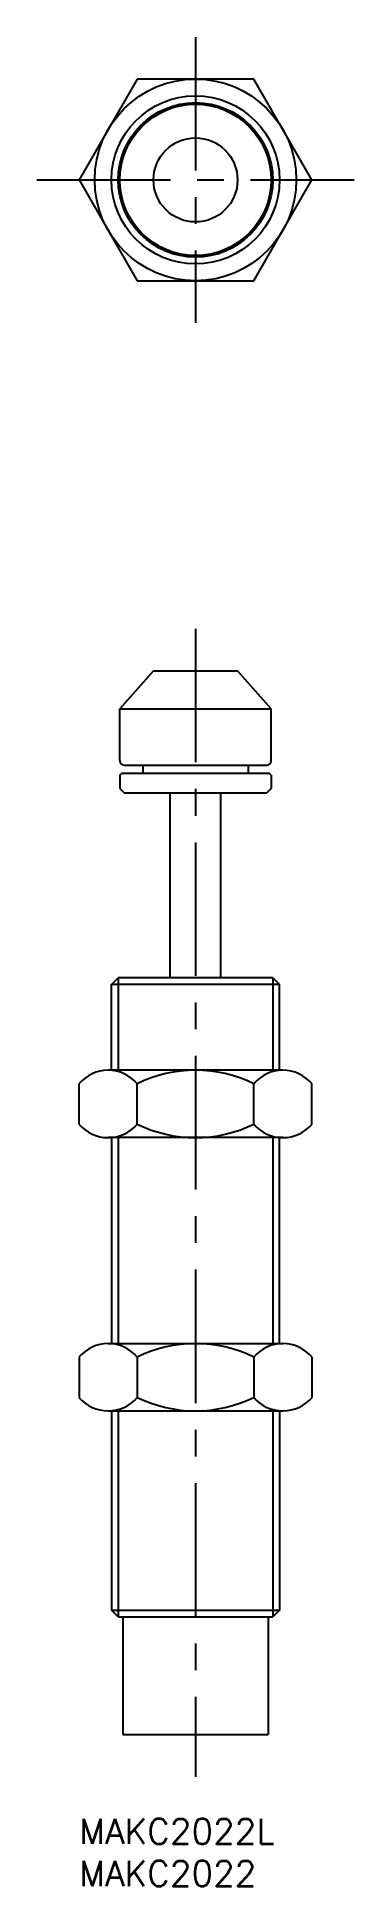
# Model space of a CAD drawing. Extents: x -5 to 33, y -8 to 212.
import ezdxf

# ---------------------------------------------------------------- set-up
doc = ezdxf.new("R2010")
doc.units = 0
doc.header["$LTSCALE"] = 0.5
doc.linetypes.add('CENTER', pattern=[50.8, 31.75, -6.35, 6.35, -6.35])
for name, color, linetype in [('MSM_CENTER', 1, 'CENTER'), ('MSM_CONTINUOUS', 7, 'CONTINUOUS'), ('MSM_DIMENSION', 2, 'CONTINUOUS'), ('MSM_NARROW', 5, 'CONTINUOUS'), ('MSM_PART_NUMBER', 7, 'CONTINUOUS')]:
    doc.layers.add(name, color=color, linetype=linetype)
doc.styles.get("Standard").update_dxf_attribs({"font": 'txt.shx', "height": 3, "bigfont": 'bigfont.shx'})

# ---------------------------------------------------------------- blocks, each defined once
blk = doc.blocks.new('*U8')
at = {"layer": 'MSM_PART_NUMBER'}
blk.add_text('MAKC2022L', height=3, dxfattribs=at).set_placement((0, -3))
blk = doc.blocks.new('*U9')
at = {"layer": 'MSM_PART_NUMBER'}
blk.add_text('MAKC2022', height=3, dxfattribs=at).set_placement((0, -8))

msp = doc.modelspace()

# ---------------------------------------------------------------- linework, layer by layer
at = {"layer": 'MSM_CENTER'}
for p, q in [((13.85, 211.87), (13.85, 177.89)), ((-5, 194.88), (32.7, 194.88)), ((13.85, 141.5), (13.85, 5))]:
    msp.add_line(p, q, dxfattribs=at)
at = {"layer": 'MSM_CONTINUOUS'}
for p, q in [((6.92, 206.87), (0, 194.88)), ((20.78, 206.87), (6.92, 206.87)), ((27.7, 194.88), (20.78, 206.87)), ((0, 194.88), (6.92, 182.89)), ((20.78, 182.89), (27.7, 194.88)), ((6.92, 182.89), (20.78, 182.89)), ((8.85, 136.5), (4.85, 132)), ((8.85, 136.5), (18.85, 136.5)), ((22.85, 132), (18.85, 136.5)), ((4.85, 132), (22.85, 132)), ((4.85, 125.8), (4.85, 132)), ((22.85, 125.8), (22.85, 132)), ((4.85, 124.1), (5.05, 124.3)), ((4.85, 124.1), (4.85, 122.5)), ((22.65, 124.3), (5.05, 124.3)), ((5.35, 125.3), (22.35, 125.3)), ((7.6, 125.3), (7.6, 124.3)), ((20.1, 125.3), (20.1, 124.3)), ((22.85, 124.1), (22.65, 124.3)), ((22.85, 124.1), (22.85, 122.5)), ((4.85, 122.5), (5.35, 122)), ((5.35, 122), (22.35, 122)), ((10.85, 100), (10.85, 122)), ((16.85, 100), (16.85, 122)), ((22.85, 122.5), (22.35, 122)), ((3.85, 99.19), (4.66, 100)), ((3.85, 89), (3.85, 99.19)), ((23.85, 99.19), (3.85, 99.19)), ((23.04, 100), (4.66, 100)), ((23.04, 100), (23.85, 99.19)), ((23.85, 89), (23.85, 99.19)), ((24.24, 89), (3.46, 89)), ((0, 82.6), (0, 87.4)), ((6.92, 82.6), (6.92, 87.4)), ((20.78, 82.6), (20.78, 87.4)), ((27.7, 82.6), (27.7, 87.4)), ((24.24, 81), (3.46, 81)), ((3.85, 81), (3.85, 56.5)), ((23.85, 56.5), (23.85, 81)), ((3.46, 56.5), (24.24, 56.5)), ((0, 54.9), (0, 50.1)), ((6.92, 54.9), (6.92, 50.1)), ((20.78, 54.9), (20.78, 50.1)), ((27.7, 54.9), (27.7, 50.1)), ((3.46, 48.5), (24.24, 48.5)), ((3.85, 48.5), (3.85, 24.81)), ((23.85, 48.5), (23.85, 24.81)), ((4.66, 24), (3.85, 24.81)), ((3.85, 24.81), (23.85, 24.81)), ((23.85, 24.81), (23.04, 24)), ((4.66, 24), (23.04, 24)), ((5.2, 24), (5.2, 10)), ((22.5, 24), (22.5, 10)), ((5.2, 10), (22.5, 10))]:
    msp.add_line(p, q, dxfattribs=at)
for radius in [11.99, 10, 9, 5]:
    msp.add_circle((13.85, 194.88), radius, dxfattribs=at)
for centre, radius, start, end in [((5.35, 125.8), 0.5, 180, 270), ((22.35, 125.8), 0.5, 270, 0), ((3.46, 84.45), 4.55, 40.3973, 139.6027), ((13.85, 73.21), 15.79, 63.9806, 116.0194), ((24.24, 84.45), 4.55, 40.3973, 139.6027), ((3.46, 85.55), 4.55, 220.3973, 319.6027), ((13.85, 96.79), 15.79, 243.9806, 296.0194), ((24.24, 85.55), 4.55, 220.3973, 319.6027), ((3.46, 51.95), 4.55, 40.3973, 139.6027), ((13.85, 40.71), 15.79, 63.9806, 116.0194), ((24.24, 51.95), 4.55, 40.3973, 139.6027), ((3.46, 53.05), 4.55, 220.3973, 319.6027), ((13.85, 64.29), 15.79, 243.9806, 296.0194), ((24.24, 53.05), 4.55, 220.3973, 319.6027)]:
    msp.add_arc(centre, radius, start, end, dxfattribs=at)
at = {"layer": 'MSM_NARROW'}
for p, q in [((4.66, 100), (4.66, 89)), ((23.04, 100), (23.04, 89)), ((4.66, 81), (4.66, 56.5)), ((23.04, 81), (23.04, 56.5)), ((4.66, 48.5), (4.66, 24)), ((23.04, 48.5), (23.04, 24))]:
    msp.add_line(p, q, dxfattribs=at)
msp.add_circle((13.85, 194.88), 9.19, dxfattribs=at)

# ---------------------------------------------------------------- block references
at = {"layer": 'MSM_DIMENSION'}
for name in ['*U8', '*U9']:
    msp.add_blockref(name, (0, 0), dxfattribs=at)

doc.saveas('drawing.dxf')
